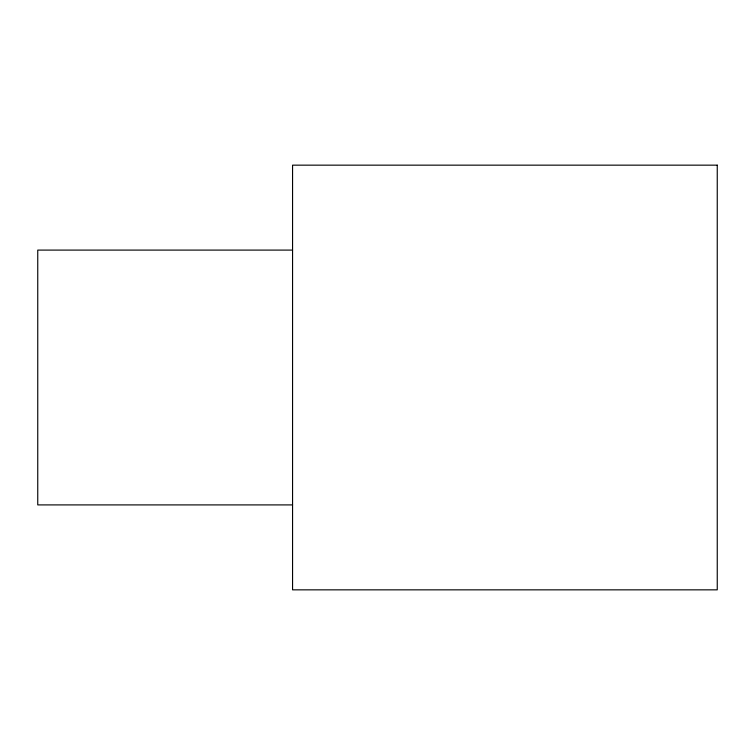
<?xml version="1.0" encoding="UTF-8"?>
<svg xmlns="http://www.w3.org/2000/svg" width="755" height="755" viewBox="0 0 755 755"><rect width="100%" height="100%" fill="white"/><g stroke="black" fill="none" stroke-linecap="round" stroke-linejoin="round"><path stroke-width="1.13" d="M292.562 250.094L37.75 250.094L37.75 504.906L292.562 504.906M717.25 165.156L292.562 165.156L292.562 589.844L717.25 589.844L717.25 165.156"/></g></svg>
